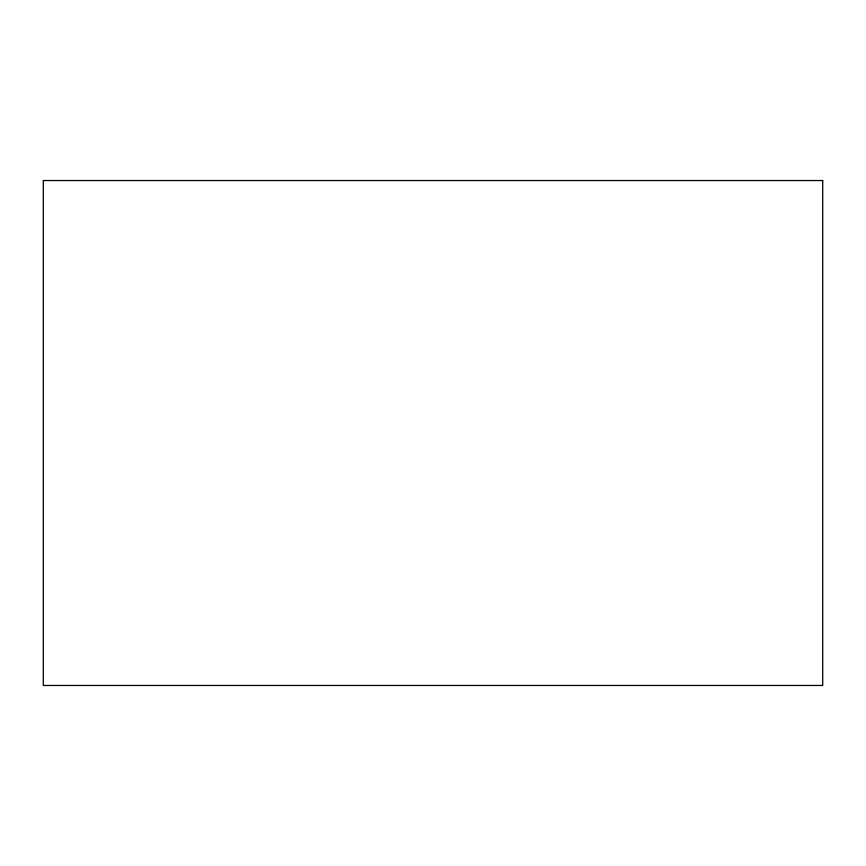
<?xml version="1.0" encoding="UTF-8"?>
<svg xmlns="http://www.w3.org/2000/svg" width="866" height="866" viewBox="0 0 866 866"><rect width="100%" height="100%" fill="white"/><g stroke="black" fill="none" stroke-linecap="round" stroke-linejoin="round"><path stroke-width="1.3" d="M822.7 180.539L43.3 180.539L43.3 685.461L822.7 685.461L822.7 180.539"/></g></svg>
